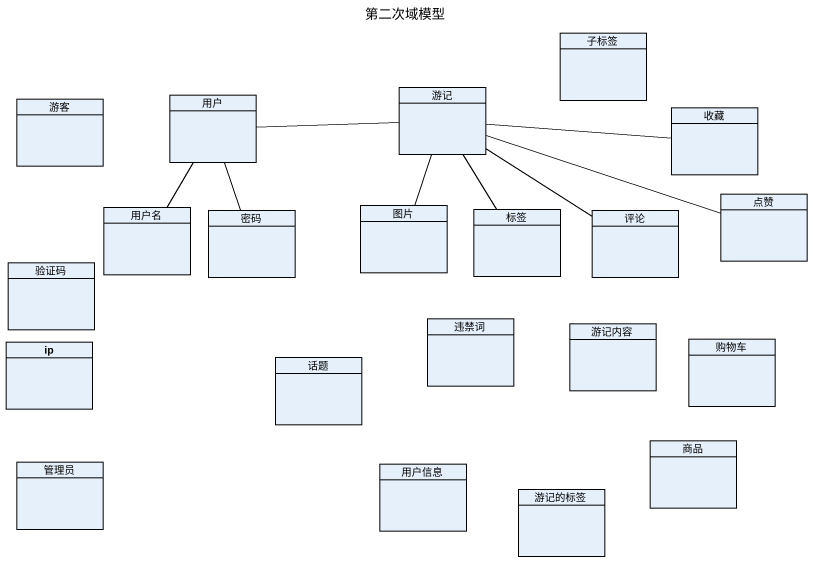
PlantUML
@startuml
title 第二次域模型
hide circle
hide empty members
class 子标签
class 游客
class 用户
class 游记
class 收藏
class 点赞
class 用户名
class 密码
class 图片
class 标签
class 评论
class 验证码
class 违禁词
class 游记内容
class ip
class 话题
class 购物车
class 管理员
class 用户信息
class 商品
class 游记的标签
用户 -right- 游记
用户 -- 用户名
用户 -- 密码
游记 -right- 收藏
游记 -right- 点赞
游记 -- 图片
游记 -- 标签
游记 -- 评论
@enduml
